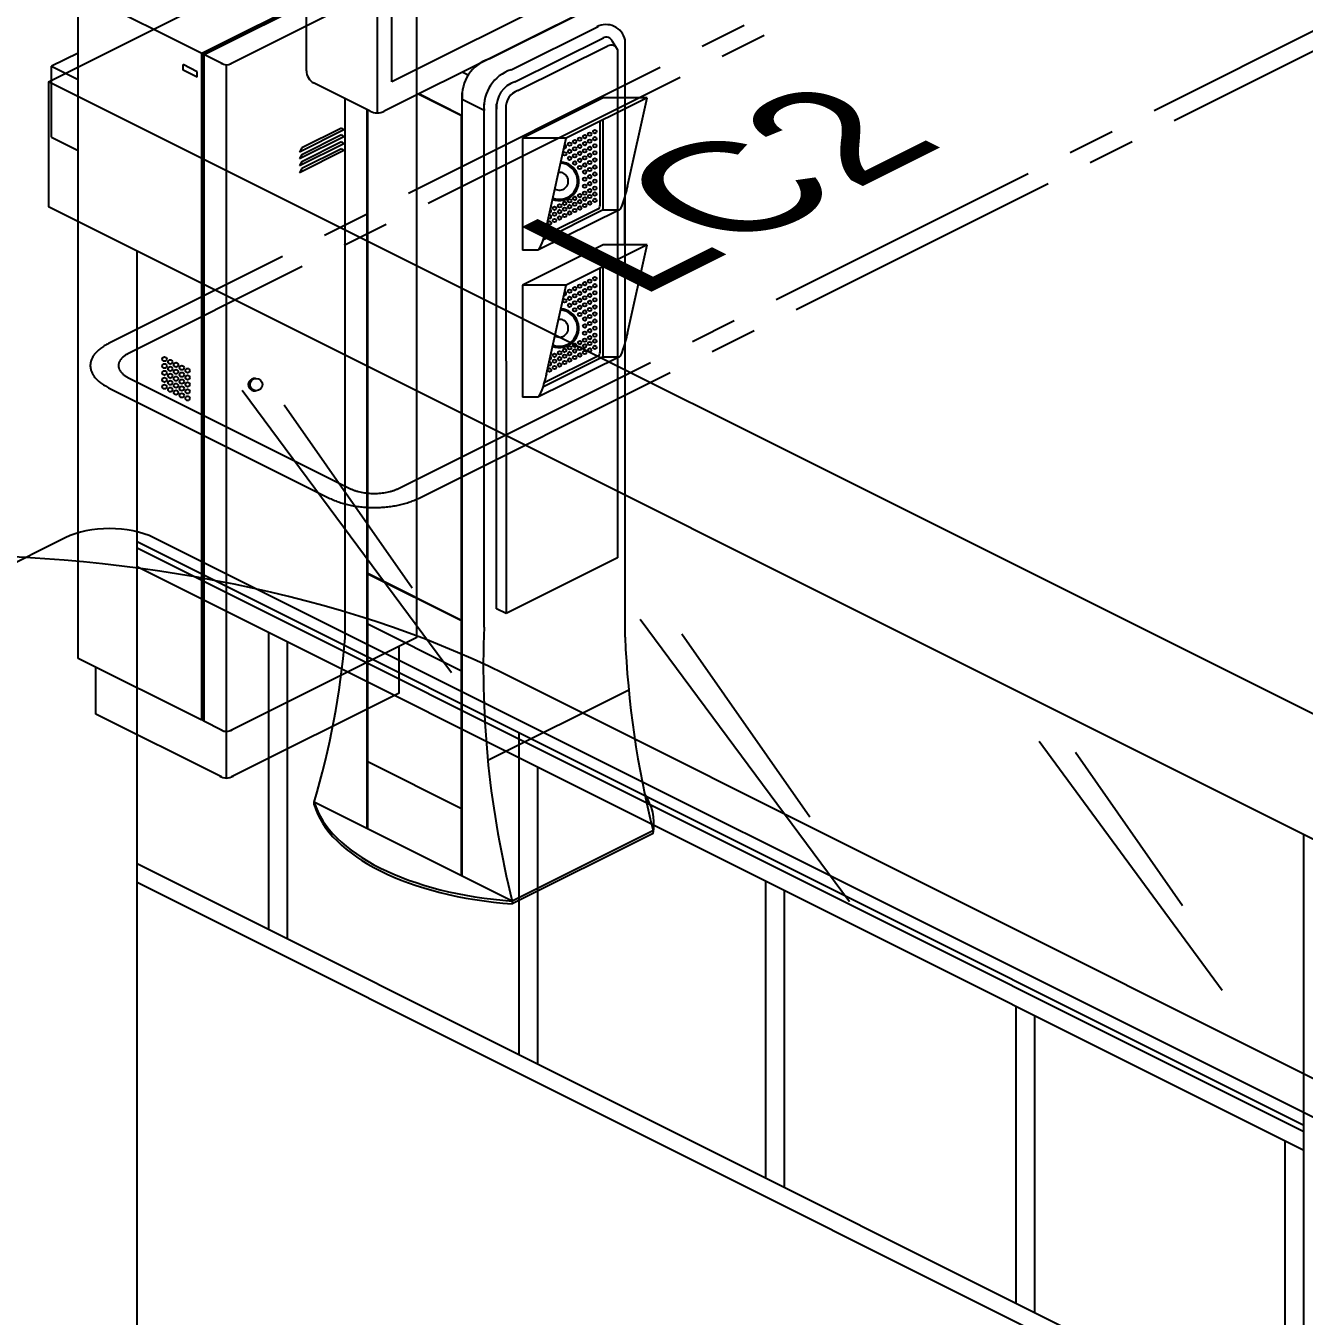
# Model space of a CAD drawing. Header units: millimetres. Extents: x 29838256 to 30236675, y -914750 to -833241.
# Drawn here: x 29964290 to 29966333, y -856421 to -854359 of the extents above; entities that cross this region are included whole.
import ezdxf
from ezdxf.enums import TextEntityAlignment as Align

# ---------------------------------------------------------------- set-up
doc = ezdxf.new("R2010")
doc.units = ezdxf.units.MM
doc.header["$LTSCALE"] = 600
doc.header["$MEASUREMENT"] = 0
doc.linetypes.add('CENTER2', pattern=[1.125, 0.75, -0.125, 0.125, -0.125])
for name, color, linetype in [('e-plan', 9, 'CONTINUOUS'), ('Parking-E', 7, 'CONTINUOUS'), ('Parking-S', 3, 'CONTINUOUS'), ('주차-기타', 7, 'CONTINUOUS')]:
    doc.layers.add(name, color=color, linetype=linetype)
doc.styles.add('돋움', font='Dotum.TTF')

msp = doc.modelspace()

# ---------------------------------------------------------------- linework, layer by layer
at = {"layer": 'e-plan', "extrusion": (0, -0.8660254037844386, 0.5000000000000002)}
msp.add_line((29968171.85344249, -856953.4314558163, 3521.726991603223), (29965052.99402894, -855394.0017490373, 6222.73847457273), dxfattribs=at)
at = {"layer": 'e-plan', "extrusion": (0, -0.8660254037844387, 0.5000000000000002)}
msp.add_arc((29964133.60236479, -423227.3429385839, 743904.304996783), 1300.21616057596, 45.00000003859363, 225.0000000385936, dxfattribs=at)
at = {"layer": 'Parking-E', "color": 4, "extrusion": (0, -0.8660254037844386, 0.5000000000000002)}
for p, q in [((29964326.06076658, -854448.2052569862, 3789.909852650479), (29965811.23191681, -853705.6196835402, 5076.105794826344)), ((29966412.37262202, -855491.3611851948, 1983.110784776818), (29964326.06076791, -854448.2052582884, 3789.909850394928)), ((29966412.37262202, -855691.3944406678, 1983.110784776759), (29964326.06076791, -854648.2385131255, 3789.909851496756)), ((29966332.3593185, -856115.754312186, 2297.39403997403), (29964467.78196559, -855183.465635865, 3912.16539468326)), ((29966332.3593185, -856125.7559749596, 2297.39403997403), (29964467.78196559, -855193.4672986388, 3912.16539468326)), ((29966332.3593185, -856155.7609632807, 2297.39403997403), (29964467.78196559, -855223.4722869596, 3912.16539468326)), ((29966332.3593185, -856630.129149328, 2297.39403997403), (29964467.78196559, -855697.8404730068, 3912.165394683312)), ((29966412.37261967, -856700.1407882308, 2228.10048852521), (29964467.78196559, -855727.8454613277, 3912.16539468329))]:
    msp.add_line(p, q, dxfattribs=at)
at = {"layer": 'Parking-E', "color": 3, "extrusion": (0, -0.8660254037844386, 0.5000000000000002)}
for p, q in [((29964875.1625233, -854251.2353309625, 5923.687169442142), (29964571.05604977, -854403.2885677257, 5660.323237912736)), ((29964877.16285585, -854252.23549724, 5921.954830633498), (29964573.05638232, -854404.2887340032, 5658.590899104091)), ((29964879.16318841, -854253.2356635175, 5921.954830633498), (29964575.05671488, -854405.288900281, 5658.590899104091)), ((29964914.52440625, -854270.9162724433, 5893.063456472945), (29964617.31822291, -854419.5193641182, 5635.675351529672)), ((29964797.83238734, -854525.2449922526, 5794.45510071428), (29964727.10995164, -854560.6062101048, 5733.207674777196)), ((29964794.29626556, -854522.2287358057, 5791.392729417405), (29964730.64607343, -854554.0538318725, 5736.270046074057)), ((29964797.83238734, -854536.2843845639, 5794.45510071428), (29964727.10995164, -854571.6456024158, 5733.207674777196)), ((29964794.29626556, -854533.2681281171, 5791.392729417405), (29964730.64607343, -854565.0932241838, 5736.270046074057)), ((29964794.29626556, -854544.3075204284, 5788.942832379924), (29964730.64607343, -854576.1326164948, 5733.820149036575)), ((29964797.83238734, -854547.323776875, 5792.005203676798), (29964727.10995164, -854582.684994727, 5730.757777739714)), ((29964797.83238734, -854558.3631691866, 5789.555306639316), (29964727.10995164, -854593.7243870384, 5728.307880702234)), ((29964794.29626556, -854555.3469127396, 5786.492935342442), (29964730.64607343, -854587.1720088061, 5731.370251999093)), ((29964914.52440625, -855336.0933578382, 5893.063456472945), (29964616.42815383, -855485.1414840504, 5634.904529100235)), ((29964886.23543197, -855425.2503157813, 5868.564486098356), (29964618.61192126, -855559.0620711397, 5636.795727167695))]:
    msp.add_line(p, q, dxfattribs=at)
at = {"layer": 'Parking-E', "color": 3}
for p, q in [((29964914.52440625, -855336.093357838, 5893.063456473412), (29964914.52440625, -854270.916272443, 5893.063456473295)), ((29964373.49777312, -855369.6865147982, 5834.878401832503), (29964373.49777312, -854304.5094294026, 5834.878401832445)), ((29965247.38460879, -855335.5185113412, 5602.239611145759), (29965247.38460879, -854381.4141803357, 5602.239611145759)), ((29965235.38144653, -854396.8861894895, 5558.111603603817), (29965227.38128325, -854384.0977144804, 5591.210741035286)), ((29965235.38144653, -854396.8861894895, 5558.111603603817), (29965235.38144653, -855208.7646699277, 5184.527292696354)), ((29964541.10665552, -854429.8351918204, 5660.323237912153), (29964541.10665552, -854420.8555238184, 5660.323237912153)), ((29964571.05604977, -855468.4656531215, 5660.323237912212), (29964571.05604977, -854403.2885677259, 5660.323237912153)), ((29964573.05638232, -855469.4658193988, 5660.323237912212), (29964573.05638232, -854404.2887340037, 5660.323237912153)), ((29964575.05671488, -855470.4659856753, 5660.323237912212), (29964575.05671488, -854405.2889002812, 5660.323237912153)), ((29964610.41793273, -855560.7171580931, 5629.699524943539), (29964610.41793273, -854421.0606446434, 5629.699524943539)), ((29964331.0643117, -854536.8153962874, 6006.371194452894), (29964331.0643117, -854423.6594991559, 6006.371194452894)), ((29964563.81825288, -854441.1909905, 5660.323237912167), (29964563.81825288, -854432.2113224982, 5660.323237912153)), ((29964800.16141304, -855336.8146384264, 5563.53377030085), (29964800.16141304, -854475.6078112856, 5563.53377030085)), ((29964987.22404144, -855717.3936742318, 5371.216852858218), (29964987.22404144, -854465.9297836574, 5371.216852858218)), ((29965022.22986115, -855319.9589373706, 5371.216852858216), (29965022.22986115, -854483.4326935116, 5371.216852858218)), ((29965042.2331867, -855290.3363056831, 5371.216852858214), (29965042.2331867, -854483.4326935116, 5371.216852858218)), ((29965282.67985039, -854473.9167589488, 5470.646313802013), (29965212.66821097, -854473.9167589488, 5605.768740858462)), ((29964835.16723274, -855641.3652698845, 5563.53377030085), (29964835.16723274, -854493.1107211126, 5563.53377030085)), ((29964836.16739902, -855233.7975118577, 5563.53377030085), (29964836.16739902, -854493.6108042506, 5563.53377030085)), ((29964986.22387516, -855308.8257499278, 5371.21685285822), (29964986.22387516, -854502.9738095688, 5371.216852858218)), ((29965057.11073435, -854491.0365418568, 5371.216852858218), (29965057.23568086, -855297.8375527634, 5030.2485340481)), ((29964794.29626556, -854522.2287358057, 5788.942832379924), (29964797.83238734, -854525.2449922526, 5794.45510071428)), ((29964794.29626556, -854533.2681281171, 5788.942832379924), (29964797.83238734, -854536.2843845639, 5794.45510071428)), ((29964794.29626556, -854544.3075204284, 5786.492935342442), (29964797.83238734, -854547.323776875, 5792.005203676798)), ((29965153.37556164, -854538.5689033254, 5358.665514923474), (29965083.36392222, -854538.5689033254, 5415.255249331706)), ((29965207.66737959, -854627.6522926227, 5664.087278994622), (29965207.66737959, -854529.1177336101, 5664.087278994622)), ((29964730.64607343, -854554.0538318725, 5733.820149036575), (29964727.10995164, -854560.6062101048, 5733.207674777196)), ((29964730.64607343, -854565.0932241838, 5733.820149036575), (29964727.10995164, -854571.6456024158, 5733.207674777196)), ((29964794.29626556, -854555.3469127396, 5784.043038304945), (29964797.83238734, -854558.3631691866, 5789.555306639316)), ((29964730.64607343, -854576.1326164948, 5731.370251999093), (29964727.10995164, -854582.684994727, 5730.757777739714)), ((29964730.64607343, -854587.1720088061, 5728.92035496161), (29964727.10995164, -854593.7243870384, 5728.307880702234)), ((29965246.66051403, -854632.5804773516, 5620.076217239185), (29965246.66051403, -854708.7429363731, 5675.740570684229)), ((29965212.66821097, -854652.8319417483, 5709.065469809821), (29965238.61752233, -854652.8319417483, 5449.271990857978)), ((29965282.67985039, -854708.7429363731, 5606.223270550724), (29965212.66821097, -854708.7429363731, 5741.345697607173)), ((29965107.95053913, -854717.4840861248, 5336.752291272029), (29965083.36392222, -854717.4840861248, 5518.551978283093)), ((29965153.37556164, -854773.3950807495, 5494.242471672184), (29965083.36392222, -854773.3950807495, 5550.832206080416)), ((29965212.66821097, -854887.6581191726, 5844.642426558532), (29965238.61752233, -854887.6581191726, 5584.848947606689)), ((29965107.95053913, -854952.3102635491, 5472.32924802074), (29965083.36392222, -854952.3102635491, 5654.128935031803)), ((29964836.16739902, -855641.8653530232, 5563.53377030085), (29964836.16739902, -855234.7976781351, 5563.53377030085)), ((29964986.22387516, -855716.8935910931, 5371.21685285822), (29964986.22387516, -855309.8259162052, 5371.216852858218)), ((29964886.23543197, -855425.2503157813, 5868.564486098415), (29964886.23543197, -855350.2378449814, 5868.564486098473)), ((29964401.7867474, -855458.843472741, 5810.379431457623), (29964401.78674741, -855383.8310019395, 5810.379431457741)), ((29964750.65570804, -855603.610255782, 5606.40696845685), (29964750.65570804, -855599.109507534, 5606.40696845685)), ((29965067.2348179, -855757.3990624581, 5410.192288695278), (29965067.2348179, -855761.8998107061, 5410.192288695278))]:
    msp.add_line(p, q, dxfattribs=at)
at = {"layer": 'Parking-E', "color": 3, "extrusion": (-5.551115123125781e-17, -0.8660254037844387, 0.4999999999999999)}
for p, q in [((29964571.05604977, -854403.2885677266, 5663.787915527504), (29964375.49810567, -854305.50959568, 5833.146063024645)), ((29964563.81825288, -854432.2113224982, 5670.056031498475), (29964541.10665552, -854420.8555238184, 5689.724851772029)), ((29964604.14375674, -854419.8324212087, 5635.133120743315), (29964573.05638232, -854404.2887340039, 5662.055576719079)), ((29964563.81825288, -854441.1909905, 5670.056031498475), (29964541.10665552, -854429.8351918204, 5689.724851772029)), ((29964571.05604977, -855468.4656531212, 5663.787915527504), (29964373.49777312, -855369.6865147967, 5834.878401833057)), ((29964602.29895312, -855559.0995755979, 5636.730767540303), (29964401.78674741, -855458.8434727407, 5810.379431458264)), ((29964603.84901535, -855484.8621359097, 5635.388374273087), (29964573.05638232, -855469.4658193988, 5662.055576719079))]:
    msp.add_line(p, q, dxfattribs=at)
at = {"layer": 'Parking-E', "color": 3, "extrusion": (-3.596714474285057e-14, -0.8660254037844386, 0.5000000000000002)}
for p, q in [((29965030.23119137, -854411.7237833074, 5470.664946481573), (29965169.37163916, -854342.3062137391, 5613.431689685233)), ((29965065.23701108, -854429.2266931613, 5415.344860400157), (29965204.37745887, -854359.809123593, 5558.111603603819)), ((29965071.41348728, -854448.2525748645, 5371.216852858216), (29965212.90212413, -854377.9100290702, 5557.577659834164)), ((29965076.04584444, -854462.5219861417, 5371.216852858218), (29965219.98628875, -854391.1423528881, 5558.111603603817)), ((29964996.62209968, -854437.8792032131, 5393.393824824184), (29964987.31781831, -854433.2270625264, 5401.451568857639)), ((29964986.22387516, -854502.9738095688, 5442.405602504333), (29964917.02409971, -854468.3739218401, 5502.334365986991)), ((29964986.22387516, -854501.9736432915, 5442.405602504333), (29964918.02426598, -854467.8738387014, 5501.468196582963)), ((29965022.22986115, -854493.9915541579, 5396.221009792372), (29964987.22404144, -854476.4886443041, 5426.536938939633)), ((29964986.22387516, -855308.8257499278, 5402.39895140969), (29964836.16739902, -855233.7975118577, 5532.351671749387)), ((29964986.22387516, -855309.8259162052, 5402.398951409694), (29964836.16739902, -855234.7976781351, 5532.351671749383)), ((29965057.23568086, -855297.8375527634, 5030.248534048105), (29965042.2331867, -855290.3363056831, 5043.241075111222)), ((29964987.22404144, -855390.3393015331, 5401.532782005481), (29964835.16723274, -855314.3108971858, 5533.217841153584)), ((29964987.22404144, -855610.6036744984, 5438.525923061186), (29964835.16723274, -855534.575270151, 5570.210982209294)), ((29965067.2348179, -855757.3990624581, 5332.241417021157), (29964750.65570804, -855599.109507534, 5606.40696845686))]:
    msp.add_line(p, q, dxfattribs=at)
at = {"layer": 'Parking-E', "color": 3, "extrusion": (0, -0.8660254037844385, 0.5000000000000002)}
msp.add_line((29964373.49777312, -854402.4427684507, 6043.119650015665), (29964331.0643117, -854423.6594991606, 6006.371194455573), dxfattribs=at)
at = {"layer": 'Parking-E', "color": 3, "ltscale": 2, "extrusion": (0, -0.8660254037844385, 0.5000000000000002)}
for p, q in [((29964331.0643117, -854423.6594991622, 6006.371194452894), (29964373.49777312, -854444.8762298725, 5969.622738892496)), ((29964331.0643117, -854536.8153962874, 5810.379431455834), (29964373.49777312, -854558.0321269977, 5773.63097589523))]:
    msp.add_line(p, q, dxfattribs=at)
at = {"layer": 'Parking-E', "color": 4}
for p, q in [((29964326.06076791, -854448.2052576522, 3789.909851496756), (29964326.06076791, -854648.2385131255, 3789.909851496756)), ((29964467.78196559, -856577.9867963506, 3912.165395962122), (29964467.78196559, -854719.0991119555, 3912.165395962122)), ((29964678.14702401, -855803.023002204, 3383.51614841217), (29964678.14702401, -855328.6548161571, 3383.51614841217)), ((29964708.15201233, -855818.025496362, 3383.51614841217), (29964708.15201233, -855343.6573103153, 3383.51614841217)), ((29965078.21353496, -856003.0562576483, 3452.809700915744), (29965078.21353496, -855488.6814205068, 3452.809700915744)), ((29965108.21852328, -856018.0587518065, 3452.809700915744), (29965108.21852328, -855543.6905657597, 3452.809700915744)), ((29966332.3593185, -856660.1341376489, 2228.100487647496), (29966332.3593185, -855651.3877889129, 2228.100487647496)), ((29965472.21631996, -856200.0576501224, 2228.100487647496), (29965472.21631997, -855725.6894640756, 2228.100487647496)), ((29965502.22130828, -856215.0601442809, 2228.100487647496), (29965502.22130828, -855740.6919582338, 2228.100487647496)), ((29965872.28283091, -856400.0909055669, 2228.100487647496), (29965872.28283091, -855925.7227195201, 2228.100487647496)), ((29965902.28781923, -856415.0933997252, 2228.100487647496), (29965902.28781923, -855940.7252136783, 2228.100487647496)), ((29966302.35433018, -856615.1266551696, 2228.100487647496), (29966302.35433018, -856140.7584691225, 2228.100487647496))]:
    msp.add_line(p, q, dxfattribs=at)
at = {"layer": 'Parking-E', "color": 3, "extrusion": (2.775557561562891e-17, -0.8660254037844388, 0.4999999999999999)}
for p, q in [((29965212.66821097, -854473.9167589488, 5470.646313802013), (29965083.36392222, -854538.5689033254, 5358.665514923474)), ((29965207.66737959, -854645.347100543, 5699.21353540265), (29965207.66737959, -854511.4229256896, 5628.961022586598)), ((29965212.66821097, -854652.8319417483, 144927.8463105183), (29965212.66821097, -854509.106734076, 144927.8463105183)), ((29965083.36392222, -854538.5689033254, 5415.255249331706), (29965083.36392222, -854717.4840861248, 5518.551978283122)), ((29965212.66821097, -854652.8319417483, 5408.668276431115), (29965115.87896696, -854701.2265637569, 5324.846332299032)), ((29965203.83159415, -854651.6591506972, 140695.2273696291), (29965117.95933034, -854694.4674252768, 45938.99651256364)), ((29965212.66821097, -854708.7429363731, 5389.300139752717), (29965083.36392222, -854773.3950807495, 5277.319340874149)), ((29965207.66737959, -854880.1732779674, 5834.790492151361), (29965207.66737959, -854746.249103114, 5764.537979335307)), ((29965212.66821097, -854887.6581191726, 145063.4232672671), (29965212.66821097, -854743.9329115006, 145063.4232672671)), ((29965083.36392222, -854773.3950807495, 5550.832206080416), (29965083.36392222, -854952.3102635491, 5654.128935031833)), ((29965212.66821097, -854887.6581191726, 5544.245233179826), (29965115.87896696, -854936.0527411811, 5460.423289047742)), ((29965203.83159415, -854886.4853281215, 140830.8043263778), (29965117.95933034, -854929.2936027009, 46074.57346931234))]:
    msp.add_line(p, q, dxfattribs=at)
at = {"layer": 'Parking-E', "color": 8}
for p, q in [((29964635.73005397, -854940.9339813793, 2667.020434960641), (29964970.25285019, -855392.3992459467, 2667.020434960641)), ((29964702.6755954, -854964.716429181, 2667.020434960641), (29964906.96302754, -855256.9599813906, 2667.020434960641)), ((29965271.30634728, -855306.6756074303, 2562.417962733289), (29965605.8291435, -855758.1408719976, 2562.417962733289)), ((29965338.25188871, -855330.458055232, 2562.417962733289), (29965542.53932085, -855622.7016074416, 2562.417962733289)), ((29965908.94457034, -855501.9653086506, 2562.417962733289), (29966201.71712687, -855899.8320975223, 2562.417962733289)), ((29965967.22569072, -855519.4802255327, 2562.417962733289), (29966138.42730422, -855764.3928329658, 2562.417962733289))]:
    msp.add_line(p, q, dxfattribs=at)
at = {"layer": 'Parking-E', "extrusion": (0, -0.8660254037844386, 0.5000000000000002)}
for p, q in [((29964352.84191509, -855176.7904933232, 6339.108584183779), (29963079.83807242, -855813.2924146586, 5236.654917315175)), ((29968313.29831451, -857086.29625733, 3031.74758357789), (29964494.28678649, -855176.790493323, 6339.10858418388))]:
    msp.add_line(p, q, dxfattribs=at)
at = {"layer": 'Parking-E', "color": 3, "extrusion": (-3.604564098013851e-14, -0.8660254037844385, 0.5000000000000002)}
for p, q in [((29965235.38144653, -855208.7646699277, 5184.527292696354), (29965057.23568086, -855297.8375527634, 5030.248534048098)), ((29965253.28239834, -855420.1155002469, 5344.544378256146), (29965028.15066963, -855532.6813646022, 5149.574581994963)), ((29965293.06635755, -855644.4832926306, 5520.021742699963), (29965067.2348179, -855757.3990624581, 5324.44589238329)), ((29965292.36345263, -855649.3354933367, 5441.462137512079), (29965067.2348179, -855761.8998107061, 5324.44589238329))]:
    msp.add_line(p, q, dxfattribs=at)
at = {"layer": 'Parking-E', "color": 3, "extrusion": (2.775557561562891e-17, -0.8660254037844388, 0.4999999999999999)}
for points, elevation in [([(29965282.67985039, -422499.2396966027), (29965153.37556164, -422628.5439853557)], 742731.4419413415), ([(29965282.67985039, -422499.2396966026), (29965153.37556164, -422628.5439853557)], 743002.5958548391)]:
    msp.add_lwpolyline(points, dxfattribs=dict(at, elevation=elevation))
at = {"layer": 'Parking-E', "color": 3, "extrusion": (0.975900072948549, -0.2182178902359217, 0)}
for points, elevation in [([(5704934.932075111, 5421.736578816942), (5705079.609022278, 5470.646313801102)], 29429583.04856671), ([(5704705.76519143, 5557.313535565596), (5704850.4421386, 5606.223270549756)], 29429634.29183972)]:
    msp.add_lwpolyline(points, dxfattribs=dict(at, elevation=elevation))
at = {"layer": 'Parking-E', "color": 3, "extrusion": (0.9759000729485515, -0.2182178902359102, 0)}
for points, elevation in [([(5704843.265131366, 5309.635294107209), (5704988.298480427, 5358.665514922767)], 29429470.96875648), ([(5704614.098247683, 5445.212250855716), (5704759.131596746, 5494.242471671274)], 29429522.21202948)]:
    msp.add_lwpolyline(points, dxfattribs=dict(at, elevation=elevation))
at = {"layer": 'Parking-E', "color": 3, "extrusion": (0.9637471416627431, -0.248846993550172, 0.09626328863036789)}
for points, elevation in [([(6664078.390423894, -2808122.150635056, -0.5059305949318733), (6664038.740578661, -2808094.486749326)], 29092115.41947954), ([(6663851.021443661, -2807992.85477756, -0.5059305949318733), (6663811.371598425, -2807965.190891828)], 29092186.90635151)]:
    msp.add_lwpolyline(points, format="xyb", dxfattribs=dict(at, elevation=elevation))
at = {"layer": 'Parking-E', "color": 3, "extrusion": (-0.4433424444698493, 0.8963523174129124, 0)}
for points, elevation in [([(-26480507.2009609, 5449.271990857893), (-26480361.37205328, 5337.10053169632)], -14050932.18430917), ([(-26480403.09254938, 5584.848947606602), (-26480257.26364175, 5472.677488445031)], -14051142.67129749)]:
    msp.add_lwpolyline(points, dxfattribs=dict(at, elevation=elevation))
at = {"layer": 'Parking-E', "color": 3, "extrusion": (0.9571959729127613, -0.2588787813451855, 0.1294513267943745)}
for points, elevation in [([(6998121.591635887, -3768114.189284537, -0.5031538155354386), (6998081.914192531, -3768086.842182775)], 28904439.72849179), ([(6997894.909611511, -3767987.68942267, -0.5031538155354386), (6997855.23216816, -3767960.342320905)], 28904518.07062336)]:
    msp.add_lwpolyline(points, format="xyb", dxfattribs=dict(at, elevation=elevation))
at = {"layer": 'Parking-E', "color": 3}
for centre, radius in [((29965199.04420399, -854528.0475331177, 46750.45634030338), 2.805446366436168), ((29965158.86624125, -854548.1365144852, 46715.66120390217), 2.805446366436168), ((29965166.9018338, -854544.1187182118, 46722.62023118235), 2.805446366436168), ((29965174.93742635, -854540.1009219382, 46729.57925846263), 2.805446366436168), ((29965182.97301889, -854536.0831256647, 46736.53828574292), 2.805446366436168), ((29965182.97301889, -854547.3776418344, 46736.53828574292), 2.805446366436168), ((29965191.00861144, -854532.0653293912, 46743.49731302309), 2.805446366436168), ((29965191.00861144, -854543.3598455609, 46743.49731302309), 2.805446366436168), ((29965199.04420399, -854539.3420492874, 46750.45634030338), 2.805446366436168), ((29965150.83064871, -854563.4488269284, 46708.70217662201), 2.805446366436168), ((29965158.86624125, -854559.4310306548, 46715.66120390217), 2.805446366436168), ((29965166.9018338, -854555.4132343814, 46722.62023118235), 2.805446366436168), ((29965166.9018338, -854566.707750551, 46722.62023118235), 2.805446366436168), ((29965174.93742635, -854551.3954381079, 46729.57925846263), 2.805446366436168), ((29965174.93742635, -854562.6899542775, 46729.57925846263), 2.805446366436168), ((29965182.97301889, -854558.6721580041, 46736.53828574292), 2.805446366436168), ((29965182.97301889, -854569.9666741736, 46736.53828574292), 2.805446366436168), ((29965191.00861144, -854554.6543617306, 46743.49731302309), 2.805446366436168), ((29965191.00861144, -854565.9488779001, 46743.49731302309), 2.805446366436168), ((29965199.04420399, -854550.6365654571, 46750.45634030338), 2.805446366436168), ((29965199.04420399, -854561.9310816267, 46750.45634030338), 2.805446366436168), ((29965158.86624125, -854570.7255468245, 46715.66120390217), 2.805446366436168), ((29965166.9018338, -854578.0022667206, 46722.62023118235), 2.805446366436168), ((29965174.93742635, -854573.9844704472, 46729.57925846263), 2.805446366436168), ((29965174.93742635, -854585.2789866169, 46729.57925846263), 2.805446366436168), ((29965182.97301889, -854581.2611903433, 46736.53828574292), 2.805446366436168), ((29965191.00861144, -854577.2433940698, 46743.49731302309), 2.805446366436168), ((29965191.00861144, -854588.5379102394, 46743.49731302309), 2.805446366436168), ((29965199.04420399, -854573.2255977963, 46750.45634030338), 2.805446366436168), ((29965199.04420399, -854584.520113966, 46750.45634030338), 2.805446366436168), ((29965182.97301889, -854592.555706513, 46736.53828574292), 2.805446366436168), ((29965182.97301889, -854603.8502226827, 46736.53828574292), 2.805446366436168), ((29965191.00861144, -854599.8324264091, 46743.49731302309), 2.805446366436168), ((29965191.00861144, -854611.1269425788, 46743.49731302309), 2.805446366436168), ((29965199.04420399, -854595.8146301358, 46750.45634030338), 2.805446366436168), ((29965199.04420399, -854607.1091463052, 46750.45634030338), 2.805446366436168), ((29965174.93742635, -854630.4570512954, 46729.57925846263), 2.805446366436168), ((29965182.97301889, -854615.1447388523, 46736.53828574292), 2.805446366436168), ((29965182.97301889, -854626.4392550219, 46736.53828574292), 2.805446366436168), ((29965191.00861144, -854622.4214587485, 46743.49731302309), 2.805446366436168), ((29965191.00861144, -854631.7397659648, 46743.49731302309), 2.805446366436168), ((29965199.04420399, -854618.403662475, 46750.45634030338), 2.805446366436168), ((29965199.04420399, -854627.7219696912, 46750.45634030338), 2.805446366436168), ((29965134.75946361, -854650.546032663, 46694.78412206143), 2.805446366436168), ((29965142.79505616, -854646.5282363895, 46701.7431493416), 2.805446366436168), ((29965150.83064871, -854642.5104401159, 46708.70217662189), 2.805446366436168), ((29965150.83064871, -854651.8287473323, 46708.70217662189), 2.805446366436168), ((29965158.86624125, -854638.4926438426, 46715.66120390217), 2.805446366436168), ((29965158.86624125, -854647.8109510588, 46715.66120390217), 2.805446366436168), ((29965166.9018338, -854634.4748475689, 46722.62023118235), 2.805446366436168), ((29965166.9018338, -854643.7931547854, 46722.62023118235), 2.805446366436168), ((29965174.93742635, -854639.7753585118, 46729.57925846263), 2.805446366436168), ((29965174.93742635, -854649.9624746644, 46729.57925846263), 2.805446366436168), ((29965182.97301889, -854635.7575622384, 46736.53828574292), 2.805446366436168), ((29965182.97301889, -854645.9446783909, 46736.53828574292), 2.805446366436168), ((29965191.00861144, -854641.9268821173, 46743.49731302309), 2.805446366436168), ((29965199.04420399, -854637.909085844, 46750.45634030338), 2.805446366436168), ((29965134.75946361, -854659.8643398794, 46694.78412206143), 2.805446366436168), ((29965134.75946361, -854670.051456032, 46694.78412206143), 2.805446366436168), ((29965142.79505616, -854655.8465436058, 46701.7431493416), 2.805446366436168), ((29965142.79505616, -854666.0336597584, 46701.7431493416), 2.805446366436168), ((29965150.83064871, -854662.0158634849, 46708.70217662189), 2.805446366436168), ((29965158.86624125, -854657.9980672114, 46715.66120390217), 2.805446366436168), ((29965166.9018338, -854653.980270938, 46722.62023118235), 2.805446366436168), ((29965126.72387106, -854674.0692523053, 46687.82509478114), 2.805446366436168), ((29965174.93742635, -854774.9270993627, 46865.15621521135), 2.805446366436168), ((29965182.97301889, -854770.909303089, 46872.11524249163), 2.805446366436168), ((29965191.00861144, -854766.8915068157, 46879.07426977181), 2.805446366436168), ((29965199.04420399, -854762.8737105419, 46886.03329705209), 2.805446366436168), ((29965199.04420399, -854774.1682267118, 46886.03329705209), 2.805446366436168), ((29965158.86624125, -854782.9626919096, 46851.23816065089), 2.805446366436168), ((29965158.86624125, -854794.2572080791, 46851.23816065089), 2.805446366436168), ((29965166.9018338, -854778.944895636, 46858.19718793106), 2.805446366436168), ((29965166.9018338, -854790.2394118058, 46858.19718793106), 2.805446366436168), ((29965174.93742635, -854786.2216155321, 46865.15621521135), 2.805446366436168), ((29965182.97301889, -854782.2038192588, 46872.11524249163), 2.805446366436168), ((29965182.97301889, -854793.4983354282, 46872.11524249163), 2.805446366436168), ((29965191.00861144, -854778.1860229851, 46879.07426977181), 2.805446366436168), ((29965191.00861144, -854789.480539155, 46879.07426977181), 2.805446366436168), ((29965199.04420399, -854785.4627428813, 46886.03329705209), 2.805446366436168), ((29965199.04420399, -854796.7572590511, 46886.03329705209), 2.805446366436168), ((29965150.83064871, -854798.2750043528, 46844.27913337072), 2.805446366436168), ((29965158.86624125, -854805.551724249, 46851.23816065089), 2.805446366436168), ((29965166.9018338, -854801.5339279752, 46858.19718793106), 2.805446366436168), ((29965166.9018338, -854812.8284441452, 46858.19718793106), 2.805446366436168), ((29965174.93742635, -854797.516131702, 46865.15621521135), 2.805446366436168), ((29965174.93742635, -854808.8106478713, 46865.15621521135), 2.805446366436168), ((29965182.97301889, -854804.7928515981, 46872.11524249163), 2.805446366436168), ((29965182.97301889, -854816.0873677676, 46872.11524249163), 2.805446366436168), ((29965191.00861144, -854800.7750553243, 46879.07426977181), 2.805446366436168), ((29965191.00861144, -854812.0695714942, 46879.07426977181), 2.805446366436168), ((29965199.04420399, -854808.0517752205, 46886.03329705209), 2.805446366436168), ((29965174.93742635, -854820.1051640413, 46865.15621521135), 2.805446366436168), ((29965182.97301889, -854827.3818839375, 46872.11524249163), 2.805446366436168), ((29965191.00861144, -854823.3640876637, 46879.07426977181), 2.805446366436168), ((29965191.00861144, -854834.6586038336, 46879.07426977181), 2.805446366436168), ((29965199.04420399, -854819.3462913905, 46886.03329705209), 2.805446366436168), ((29965199.04420399, -854830.6408075598, 46886.03329705209), 2.805446366436168), ((29965182.97301889, -854838.6764001069, 46872.11524249163), 2.805446366436168), ((29965182.97301889, -854849.9709162767, 46872.11524249163), 2.805446366436168), ((29965191.00861144, -854845.9531200031, 46879.07426977181), 2.805446366436168), ((29965191.00861144, -854857.2476361728, 46879.07426977181), 2.805446366436168), ((29965199.04420399, -854841.9353237298, 46886.03329705209), 2.805446366436168), ((29965199.04420399, -854853.2298398992, 46886.03329705209), 2.805446366436168), ((29965150.83064871, -854877.3366175402, 46844.2791333706), 2.805446366436168), ((29965158.86624125, -854873.3188212669, 46851.23816065089), 2.805446366436168), ((29965166.9018338, -854869.3010249933, 46858.19718793106), 2.805446366436168), ((29965166.9018338, -854878.6193322097, 46858.19718793106), 2.805446366436168), ((29965174.93742635, -854865.2832287198, 46865.15621521135), 2.805446366436168), ((29965174.93742635, -854874.6015359361, 46865.15621521135), 2.805446366436168), ((29965182.97301889, -854861.2654324461, 46872.11524249163), 2.805446366436168), ((29965182.97301889, -854870.5837396628, 46872.11524249163), 2.805446366436168), ((29965191.00861144, -854866.5659433891, 46879.07426977181), 2.805446366436168), ((29965191.00861144, -854876.7530595418, 46879.07426977181), 2.805446366436168), ((29965199.04420399, -854862.5481471157, 46886.03329705209), 2.805446366436168), ((29965199.04420399, -854872.7352632681, 46886.03329705209), 2.805446366436168), ((29964511.38339687, -854891.3685446742, 3969.768808449613), 3.542095368863256), ((29964520.6168787, -854895.9852855877, 3961.772378621794), 3.542095368863256), ((29964529.85036052, -854900.6020265014, 3953.775948793977), 3.542095368863256), ((29965134.75946361, -854885.3722100873, 46830.36107881014), 2.805446366436168), ((29965134.75946361, -854894.6905173038, 46830.36107881014), 2.805446366436168), ((29965142.79505616, -854881.3544138139, 46837.32010609032), 2.805446366436168), ((29965142.79505616, -854890.6727210301, 46837.32010609032), 2.805446366436168), ((29965150.83064871, -854886.6549247567, 46844.2791333706), 2.805446366436168), ((29965150.83064871, -854896.8420409092, 46844.2791333706), 2.805446366436168), ((29965158.86624125, -854882.637128483, 46851.23816065089), 2.805446366436168), ((29965158.86624125, -854892.8242446359, 46851.23816065089), 2.805446366436168), ((29965166.9018338, -854888.8064483622, 46858.19718793106), 2.805446366436168), ((29965174.93742635, -854884.788652089, 46865.15621521135), 2.805446366436168), ((29965182.97301889, -854880.7708558153, 46872.11524249163), 2.805446366436168), ((29964511.38339687, -854902.4299195445, 3969.768808449613), 3.542095368863256), ((29964511.38339687, -854913.491294415, 3969.768808449613), 3.542095368863256), ((29964520.6168787, -854907.0466604582, 3961.772378621794), 3.542095368863256), ((29964520.6168787, -854918.1080353286, 3961.772378621794), 3.542095368863256), ((29964529.85036052, -854911.6634013718, 3953.775948793977), 3.542095368863256), ((29964539.08384234, -854905.218767415, 3945.779518966144), 3.542095368863256), ((29964539.08384234, -854916.2801422855, 3945.779518966144), 3.542095368863256), ((29964548.31732417, -854909.8355083276, 3934.318411523573), 3.542095368863256), ((29964548.31732417, -854920.8968831981, 3934.318411523573), 3.542095368863256), ((29965126.72387106, -854908.8954297298, 46823.40205152985), 2.805446366436168), ((29965134.75946361, -854904.8776334561, 46830.36107881014), 2.805446366436168), ((29965142.79505616, -854900.8598371829, 46837.32010609032), 2.805446366436168), ((29964511.38339687, -854924.5526692854, 3969.768808449613), 3.542095368863256), ((29964511.38339687, -854935.6140441555, 3969.768808449613), 3.542095368863256), ((29964520.6168787, -854929.169410199, 3961.772378621794), 3.542095368863256), ((29964520.6168787, -854940.2307850692, 3961.772378621794), 3.542095368863256), ((29964529.85036052, -854922.724776242, 3953.775948793977), 3.542095368863256), ((29964529.85036052, -854933.7861511125, 3953.775948793977), 3.542095368863256), ((29964539.08384234, -854927.3415171558, 3945.779518966144), 3.542095368863256), ((29964539.08384234, -854938.4028920262, 3945.779518966144), 3.542095368863256), ((29964548.31732417, -854931.9582580685, 3934.318411523573), 3.542095368863256), ((29964658.03001184, -854932.2784568535, 3934.318411523573), 9.826203909144528), ((29964529.85036052, -854944.8475259829, 3953.775948793977), 3.542095368863256), ((29964539.08384234, -854949.4642668965, 3945.779518966144), 3.542095368863256), ((29964548.31732417, -854943.0196329386, 3934.318411523573), 3.542095368863256), ((29964548.31732417, -854954.0810078091, 3934.318411523573), 3.542095368863256)]:
    msp.add_circle(centre, radius, dxfattribs=at)
for centre, radius, start, end in [((29965217.18648766, -854387.9190654735, 5591.210741035287), 30.89077614753555, 12.15616457419194, 118.5318607681627), ((29965217.18648766, -854387.9190654735, 5591.210741035287), 10.88745060021309, 20.54768152045399, 118.5318607681627), ((29965225.18665093, -854400.7075404826, 5558.111603603819), 10.88745060021309, 20.54768152045399, 118.5318607681627), ((29964610.37385311, -854404.6464119009, 5636.35723403752), 16.41429192924412, 239.1759048009112, 298.1016356850049), ((29965049.54227262, -854471.2092139808, 5426.536938939635), 62.54146081918127, 107.9852692354095, 184.8423794033081), ((29965084.54809232, -854488.7121238349, 5371.216852858218), 62.54146081918127, 107.9852692354095, 184.8423794033081), ((29965084.54809232, -854488.7121238349, 5371.216852858218), 42.53813527185881, 107.9852692354095, 184.8423794033081), ((29965084.54809232, -854488.7121238349, 5371.216852858218), 27.53564111136696, 107.9852692354095, 184.8423794033081), ((29965150.83064871, -854552.1543107587, 46708.70217662201), 2.805446366436168, 248.5054936893621, 87.86809356643663), ((29965142.65159, -854607.216957509, 5842.31717406615), 30.88440945204809, 248.989952543696, 85.80128214952302), ((29965142.65159, -854607.216957509, 5842.31717406615), 29.88424317468196, 248.706490904757, 86.08474379015837), ((29965142.65159, -854607.216957509, 5842.31717406615), 28.88407689731584, 248.4031613273053, 86.38807344445947), ((29965142.65159, -854607.216957509, 5842.31717406615), 14.13724357930693, 238.7720822427441, 96.01915258090182), ((29965200.54870645, -854645.347100543, 168316.3457062413), 7.114726194415102, 295.3190715760722, 0), ((29965126.72387106, -854663.8821361528, 46687.82509478114), 2.805446366436168, 228.8049189882281, 105.9450761860052), ((29965126.72387106, -854654.5638289365, 46687.82509478114), 2.805446366436168, 271.7191260503977, 63.03086909819866), ((29965150.83064871, -854786.980488183, 46844.27913337072), 2.805446366436168, 248.5054936893621, 87.86809356643663), ((29965142.65159, -854842.0431349332, 5977.894130814861), 30.88440945204809, 248.989952543696, 85.80128214952302), ((29965142.65159, -854842.0431349332, 5977.894130814861), 29.88424317468196, 248.706490904757, 86.08474379015837), ((29965142.65159, -854842.0431349332, 5977.894130814861), 28.88407689731584, 248.4031613273053, 86.38807344445947), ((29965142.65159, -854842.0431349332, 5977.894130814861), 14.13724357930693, 238.7720822427441, 96.01915258090182), ((29965126.72387106, -854898.7083135771, 46823.40205152985), 2.805446366436168, 228.8049189882281, 105.9450761860052), ((29965126.72387106, -854889.3900063608, 46823.40205152985), 2.805446366436168, 271.7191260503977, 63.03086909819866), ((29965200.54870645, -854880.1732779674, 168451.92266299), 7.114726194415102, 295.3190715760722, 0), ((29964655.20846532, -854932.2784568535, 3934.318411523573), 9.826203909144528, 81.74537188614153, 278.2546281138585), ((29966549.11861154, -855383.9038999262, 5410.192288695278), 1528.227147480424, 177.6018967985005, 194.1462410550733), ((29963478.4991772, -855223.1825484986, 5563.533770300852), 1326.538095006688, 343.5373950946183, 355.0859852178793), ((29966774.27335918, -855271.5735487854, 5563.264175308698), 1528.227147480576, 182.3981032014996, 194.1462410550733), ((29964610.4841054, -855469.4428944394, 5637.544515916104), 16.78622731687191, 240.1527044422741, 302.391641379896), ((29964610.41058034, -855539.5698547921, 5638.936219467638), 21.14730457916335, 239.425346922078, 300.3112009581562)]:
    msp.add_arc(centre, radius, start, end, dxfattribs=at)
at = {"layer": 'Parking-E', "extrusion": (0, -0.8660254037844387, 0.5000000000000002)}
msp.add_arc((29964423.56435079, -422169.2886111143, 743774.379586153), 100.0166277366123, 45.00000003858565, 134.9999999614143, dxfattribs=at)
at = {"layer": 'Parking-E', "color": 3, "extrusion": (-3.604564098013851e-14, -0.8660254037844387, 0.5000000000000003)}
for centre, radius, start, end in [((29965001.74029245, -423046.1838496615, 743753.0227776208), 291.8036264463497, 354.9019400507754, 18.28420121335703), ((29965121.28128603, -422890.2174264145, 743773.7677720174), 374.5455109015354, 188.2966764059467, 261.7033236723472), ((29965121.28128603, -422892.4678005387, 743777.6655343367), 374.5455109015354, 188.2966764059467, 261.7033236723472), ((29965001.71417954, -423086.2934645187, 743734.7923361806), 291.8036264463497, 354.9019400507754, 0.6624925564332442)]:
    msp.add_arc(centre, radius, start, end, dxfattribs=at)
at = {"layer": 'Parking-S', "color": 0, "linetype": 'CENTER2', "extrusion": (0, -0.8660254037844386, 0.5000000000000002)}
for points, elevation in [([(29964422.15713465, -421394.2246377455), (29964775.76931317, -421747.8368162655, 0.4142135623730951), (29964917.21418457, -421747.8368162655), (29966402.38533434, -420262.6656664401, 0.4142135623730951), (29966402.38533432, -420121.2207950426), (29966048.77315582, -419767.608616533, 0.4142135623730951), (29965907.32828439, -419767.6086165227), (29964422.15713466, -421252.7797663481, 0.4142135623730951)], 743904.3049967836), ([(29964453.98223072, -421362.3995416812), (29964807.59440923, -421716.0117201986, 0.4142135623728222), (29964885.38908851, -421716.0117201986), (29966370.56023827, -420230.8405703738, 0.4142135623730415), (29966370.56023826, -420153.0458911119), (29966016.94805975, -419799.4337125996, 0.4142135623728222), (29965939.15338046, -419799.433712592), (29964453.98223073, -421284.6048624141, 0.4142135623730416)], 743904.3049967835)]:
    msp.add_lwpolyline(points, format="xyb", close=True, dxfattribs=dict(at, elevation=elevation))
at = {"layer": '주차-기타', "color": 3, "extrusion": (2.490954491285446e-17, -0.8660254037844385, 0.5000000000000002)}
for p, q in [((29964738.20296968, -854430.7698791879, 5412.547961505642), (29964738.20296968, -854229.8185774124, 5296.528673331358)), ((29964840.04327725, -854495.548743363, 5332.352998373652), (29964749.5185594, -854450.2863845074, 5410.749703582211))]:
    msp.add_line(p, q, dxfattribs=at)
at = {"layer": '주차-기타', "color": 3, "extrusion": (0, -0.8660254037844385, 0.5000000000000002)}
msp.add_line((29965251.00101539, -854260.3924395129, 5683.668233544096), (29964874.96658536, -854448.409654523, 5358.012864449359), dxfattribs=at)
at = {"layer": '주차-기타', "color": 3, "extrusion": (1.03405782200805e-17, -0.8660254037844386, 0.5000000000000003)}
for p, q in [((29964851.35886681, -854286.396525976, 5198.532791830254), (29964851.35886681, -854497.8922787257, 5320.639921612749)), ((29965249.6676247, -854302.052159281, 5667.49891309509), (29964862.67445668, -854495.5487433632, 5332.352998373465))]:
    msp.add_line(p, q, dxfattribs=at)
at = {"layer": '주차-기타', "color": 3}
msp.add_line((29964874.96658536, -854448.409654523, 5358.012864449359), (29964874.96658536, -854310.1193716496, 5358.012864449359), dxfattribs=at)
at = {"layer": '주차-기타', "color": 3, "extrusion": (0.7071067806404955, 0.3535533908664598, 0.6123724361685972)}
msp.add_arc((-14164874.56066931, -16174100.948123, 20889497.16266682), 16.00266043785797, 50.76847949198331, 140.7684794950128, dxfattribs=at)
at = {"layer": '주차-기타', "color": 3, "extrusion": (3.723415889847482e-14, -0.8660254037845019, 0.4999999999998907)}
msp.add_arc((29964851.35886693, -422618.5056239819, 742681.0291328323), 16.00266043785797, 225.0000000385909, 314.9999999614043, dxfattribs=at)

# ---------------------------------------------------------------- texts
at = {"layer": 'Parking-S', "color": 7, "extrusion": (0, -0.8660254037844386, 0.5000000000000002), "style": '돋움'}
msp.add_text('LC2', height=292.77072, rotation=45.00000000110705, dxfattribs=at).set_placement((29965412.27123449, -420757.7227163994, 743904.3049967833), align=Align.MIDDLE)

doc.saveas('drawing.dxf')
